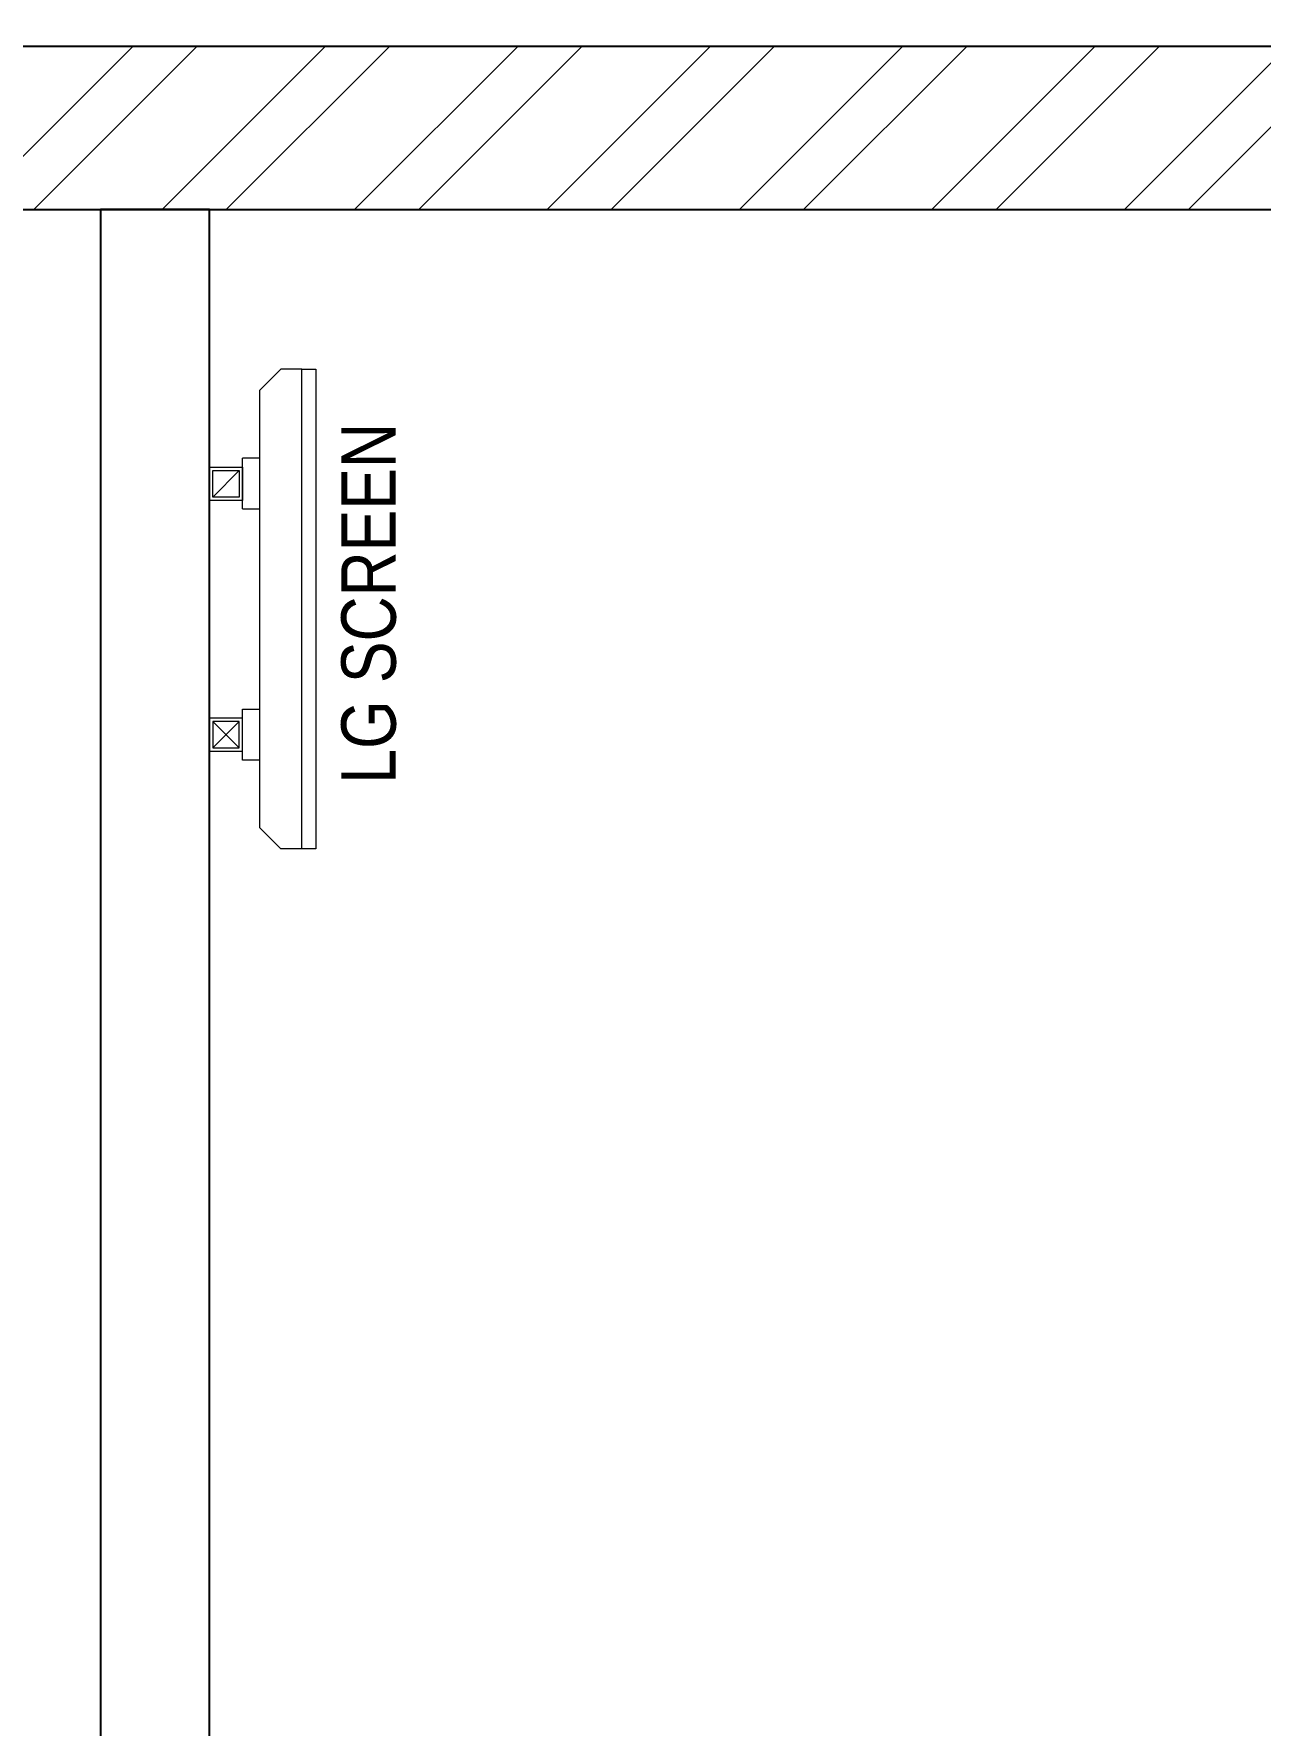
# Model space of a CAD drawing. Header units: feet. Extents: x 9413400 to 9419268, y -7061438 to -7048125.
# Drawn here: x 9414987 to 9416113, y -7051337 to -7049785 of the extents above; entities that cross this region are included whole.
import ezdxf

# ---------------------------------------------------------------- set-up
doc = ezdxf.new("R2010")
doc.units = ezdxf.units.FT
doc.header["$LTSCALE"] = 33
doc.header["$MEASUREMENT"] = 0
doc.layers.add('A-WALL', color=1, linetype='Continuous')
for name, color, linetype, lineweight in [('Floor-Unit', 1, 'Continuous', 13), ('LENS-DIM', 252, 'Continuous', 5), ('LENS-PARTITION', 21, 'Continuous', 25), ('LK-IT', 3, 'Continuous', 18), ('LN-HATCH', 251, 'Continuous', 0)]:
    doc.layers.add(name, color=color, linetype=linetype, lineweight=lineweight)
doc.layers.add('TV', color=92, linetype='Continuous', lineweight=18, true_color=0x00d600)
doc.styles.get("Standard").update_dxf_attribs({"font": 'Gill Sans MT Condensed Regular.ttf'})

# ---------------------------------------------------------------- blocks, each defined once
blk = doc.blocks.new('A$C65ba2408')
at = {"layer": 'LN-HATCH'}
h = blk.add_hatch(dxfattribs=at)
h.set_pattern_fill('ANSI32', color=256, scale=333, angle=180)
h.set_pattern_definition([(225, (-11792219.15719212, 5498508.667322719), (88.29995930067012, -88.29995930067015), []), (225, (-11792278.02383156, 5498508.667322719), (88.29995930067012, -88.29995930067015), [])])
h.paths.add_polyline_path([(-2162.235029324889, 985.9248970048502), (-2312.235029324889, 985.9248970048502), (-2312.235029324889, -3129.247516787611), (-2162.235029324889, -3129.247516787611)])
h.paths.add_polyline_path([(1914.265687764798, 6661.832479282025), (1914.335169543992, 6811.839309153159), (682.1406378410755, 6800.637540684082), (-2390.5897879228, 6800.637540684082), (-2312.250189943239, 1290.752483212389), (-2162.235029324889, 1290.752483212389), (-2238.441925883293, 6650.637540684082), (428.7994534224272, 6650.637540684082), (682.8224419355392, 6650.637540684082)])
at = {"layer": 'A-WALL'}
for p, q in [((-2390.5897879228, 6800.637540684082), (682.1406378410755, 6800.637540684082)), ((-2238.441925883293, 6650.637540684082), (428.7994534224272, 6650.637540684082))]:
    blk.add_line(p, q, dxfattribs=at)
blk = doc.blocks.new('CLINIC SCREEN')
at = {"layer": 'TV'}
for p, q in [((-103.1090284836336, 42.85441964946222), (-127.4114311772946, 18.55201695591665)), ((-127.4114311772946, 42.85441964946222), (-103.1090284836336, 18.55201695591665)), ((102.7052824410566, 42.85441964946222), (127.007685134602, 18.55201695591665))]:
    blk.add_line(p, q, dxfattribs=at)
at = {"layer": 'TV', "ltscale": 12}
for p, q in [((-220.0000000000082, -19.41163062257681), (-200.5883693773149, 0)), ((200.5883693773149, 0), (-200.5883693773149, 0)), ((-138.5315413423604, 0), (-138.5315413423604, 15.514207008644)), ((-138.5315413423604, 15.514207008644), (-91.98892031613741, 15.514207008644)), ((-91.98892031613741, 15.514207008644), (-91.98892031613741, 0)), ((91.98892031610741, 15.514207008644), (91.98892031610741, 0)), ((91.98892031610741, 15.514207008644), (138.5315413423595, 15.514207008644)), ((138.5315413423595, 0), (138.5315413423595, 15.514207008644)), ((219.9999999999918, -19.41163062257681), (200.5883693773149, 0)), ((-220.0000000000082, -38.82326124538668), (-220.0000000000082, -19.41163062257681)), ((219.9999999999918, -38.82326124538668), (219.9999999999918, -19.41163062257681))]:
    blk.add_line(p, q, dxfattribs=at)
at = {"layer": 'TV'}
for points in [[(-130.4492315140169, 15.51421661919448), (-100.0712281470269, 15.51421661919448), (-100.0712281470269, 45.89221998606814), (-130.4492315140169, 45.89221998606814)], [(-127.4114311772946, 18.55201695591665), (-103.1090284836336, 18.55201695591665), (-103.1090284836336, 42.85441964946222), (-127.4114311772946, 42.85441964946222)], [(130.0454854713243, 15.51421661919448), (99.66748210433435, 15.51421661919448), (99.66748210433435, 45.89221998606814), (130.0454854713243, 45.89221998606814)], [(127.007685134602, 18.55201695591665), (102.7052824410566, 18.55201695591665), (102.7052824410566, 42.85441964946222), (127.007685134602, 42.85441964946222)]]:
    blk.add_lwpolyline(points, close=True, dxfattribs=at)
at = {"layer": 'TV', "ltscale": 12}
blk.add_lwpolyline([(-220.0000000000082, -51.71278328332107), (-220.0000000000082, -38.82326124538668), (219.9999999999918, -38.82326124538668), (219.9999999999918, -51.71278328332107)], close=True, dxfattribs=at)
at = {"layer": 'Floor-Unit', "color": 0, "ltscale": 2, "insert": (5.199680584678389, -100.4085774972336), "char_height": 50, "attachment_point": 5}
blk.add_mtext_dynamic_manual_height_columns('LG SCREEN', width=466.4796511627907, gutter_width=12.5, heights=[0], dxfattribs=at)

msp = doc.modelspace()

# ---------------------------------------------------------------- linework, layer by layer
at = {"layer": 'LENS-PARTITION'}
msp.add_lwpolyline([(9415048.636305744, -7051446.46390872), (9415148.636305742, -7051446.46390872), (9415148.636305742, -7049946.463908719), (9415048.636305744, -7049946.463908719)], close=True, dxfattribs=at)

# ---------------------------------------------------------------- block references
at = {"layer": 'LENS-DIM', "color": 2}
msp.add_blockref('A$C65ba2408', (9415791.078231625, -7056597.101449402), dxfattribs=at)
at = {"layer": 'LK-IT', "rotation": 90.00000000000006}
msp.add_blockref('CLINIC SCREEN', (9415194.528525718, -7050313.045485471), dxfattribs=at)

doc.saveas('drawing.dxf')
